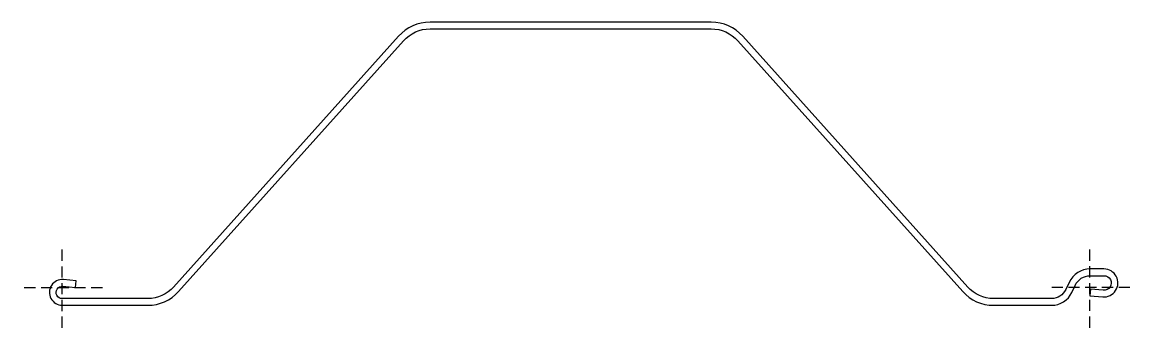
# Model space of a CAD drawing. Header units: millimetres. Extents: x -36 to 957, y -36 to 238.
import ezdxf

# ---------------------------------------------------------------- set-up
doc = ezdxf.new("R2010")
doc.units = ezdxf.units.MM
doc.linetypes.add('DASHED', pattern=[0.75, 0.5, -0.25])
doc.layers.add('ref', color=251, linetype='Continuous', plot=False)

msp = doc.modelspace()

# ---------------------------------------------------------------- linework, layer by layer
msp.add_lwpolyline([(581.62, 231.78, -0.212967), (605.47, 221.14), (807.05, -3.45, 0.212967), (834.62, -15.75), (886.72, -15.75, 0.291473), (904.84, -4.2), (907.78, 2.09, -0.291473), (921.37, 10.75), (933.64, 10.75, -1.044614), (933.07, -2.27), (921.61, -1.27), (921.09, -7.24), (932.55, -8.25, 1.044614), (933.64, 16.75), (921.37, 16.75, 0.291473), (902.34, 4.62), (899.4, -1.67, -0.291473), (886.72, -9.75), (834.62, -9.75, -0.212967), (811.52, 0.56), (609.94, 225.15, 0.212967), (581.62, 237.78), (329.68, 237.78, 0.212967), (301.37, 225.15), (99.79, 0.56, -0.212967), (76.68, -9.75), (0, -9.75, -1.044614), (0.48, 1.27), (11.94, 0.27), (12.46, 6.24), (1, 7.25, 1.044614), (0, -15.75), (76.68, -15.75, 0.212967), (104.25, -3.45), (305.83, 221.14, -0.212967), (329.68, 231.78)], format="xyb", close=True)
at = {"layer": 'ref', "linetype": 'DASHED', "ltscale": 20}
for p, q in [((0, -35.95), (0, 35.95)), ((920.89, -35.87), (920.89, 36.03)), ((35.95, 0), (-35.95, 0)), ((956.84, 0.08), (884.94, 0.08))]:
    msp.add_line(p, q, dxfattribs=at)

doc.saveas('drawing.dxf')
